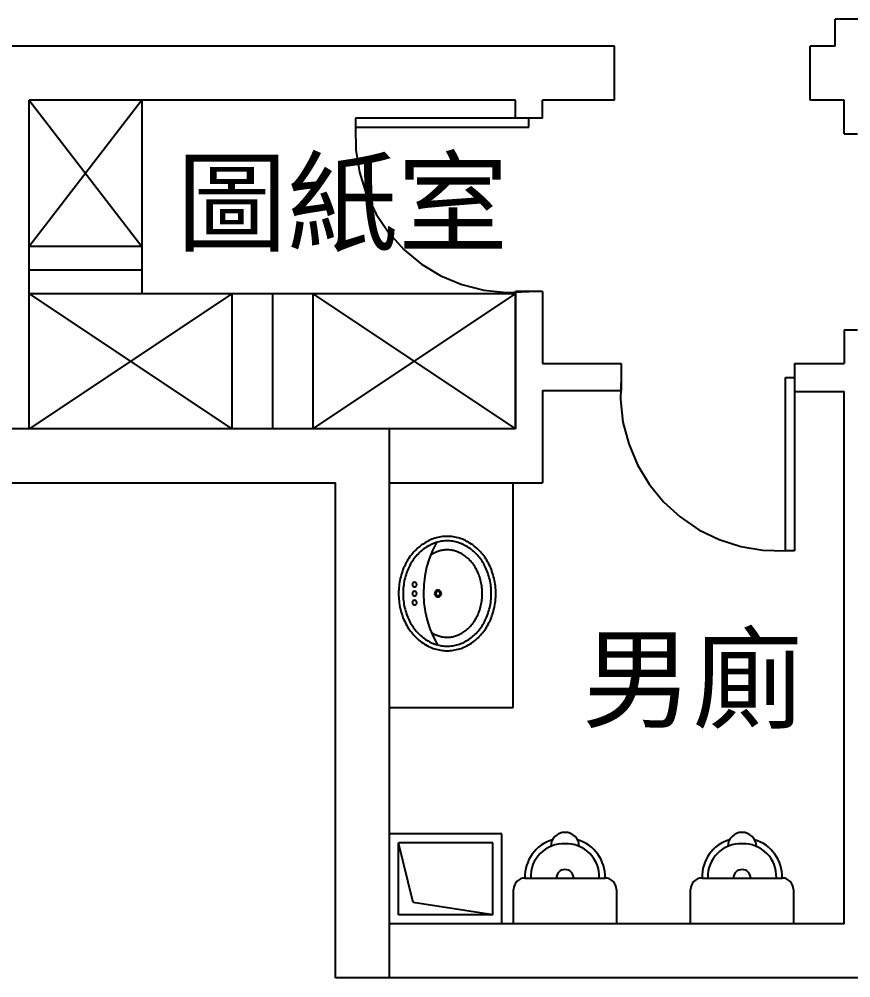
# Model space of a CAD drawing. Header units: centimetres. Extents: x 1966 to 8787, y 7398 to 12383.
# Drawn here: x 7423 to 7792.5, y 10942.5 to 11368.5 of the extents above; entities that cross this region are included whole.
import ezdxf

# ---------------------------------------------------------------- set-up
doc = ezdxf.new("R2010")
doc.units = ezdxf.units.CM
doc.styles.get("Standard").update_dxf_attribs({"font": 'arial.ttf', "height": 10})

# ---------------------------------------------------------------- blocks, each defined once
blk = doc.blocks.new('洗臉盆01')
for p, q in [((0, 49.97), (55, 49.97)), ((0, -49.97), (0, 49.97)), ((55, -49.97), (55, 49.97)), ((21.52, 25.66), (20.84, 25.5)), ((22.2, 25.81), (21.52, 25.66)), ((22.89, 25.93), (22.2, 25.81)), ((23.58, 26.02), (22.89, 25.93)), ((24.27, 26.08), (23.58, 26.02)), ((24.97, 26.12), (24.27, 26.08)), ((25.67, 26.14), (24.97, 26.12)), ((26.36, 26.12), (25.67, 26.14)), ((27.06, 26.08), (26.36, 26.12)), ((27.75, 26.02), (27.06, 26.08)), ((28.45, 25.93), (27.75, 26.02)), ((29.13, 25.81), (28.45, 25.93)), ((29.82, 25.66), (29.13, 25.81)), ((30.49, 25.5), (29.82, 25.66)), ((13.1, 21.38), (12.52, 20.88)), ((13.7, 21.86), (13.1, 21.38)), ((14.31, 22.31), (13.7, 21.86)), ((14.94, 22.75), (14.31, 22.31)), ((15.58, 23.17), (14.94, 22.75)), ((16.23, 23.56), (15.58, 23.17)), ((16.63, 21.47), (16.05, 21.09)), ((16.9, 23.93), (16.23, 23.56)), ((17.23, 21.82), (16.63, 21.47)), ((17.58, 24.27), (16.9, 23.93)), ((17.84, 22.16), (17.23, 21.82)), ((18.21, 24.57), (17.58, 24.27)), ((18.46, 22.47), (17.84, 22.16)), ((18.86, 24.84), (18.21, 24.57)), ((19.02, 22.74), (18.46, 22.47)), ((19.51, 25.08), (18.86, 24.84)), ((19.59, 22.98), (19.02, 22.74)), ((20.88, 23.43), (19.11, 19.88)), ((20.17, 25.3), (19.51, 25.08)), ((20.18, 23.19), (19.59, 22.98)), ((20.84, 25.5), (20.17, 25.3)), ((20.77, 23.39), (20.18, 23.19)), ((20.88, 23.43), (20.77, 23.39)), ((21.36, 23.56), (20.88, 23.43)), ((21.97, 23.72), (21.36, 23.56)), ((22.58, 23.84), (21.97, 23.72)), ((23.19, 23.95), (22.58, 23.84)), ((23.8, 24.03), (23.19, 23.95)), ((24.42, 24.09), (23.8, 24.03)), ((25.04, 24.13), (24.42, 24.09)), ((25.67, 24.14), (25.04, 24.13)), ((26.29, 24.13), (25.67, 24.14)), ((26.91, 24.09), (26.29, 24.13)), ((27.53, 24.03), (26.91, 24.09)), ((28.14, 23.95), (27.53, 24.03)), ((28.76, 23.84), (28.14, 23.95)), ((29.37, 23.72), (28.76, 23.84)), ((29.97, 23.56), (29.37, 23.72)), ((30.57, 23.39), (29.97, 23.56)), ((31.16, 25.3), (30.49, 25.5)), ((31.16, 23.19), (30.57, 23.39)), ((31.82, 25.08), (31.16, 25.3)), ((31.74, 22.98), (31.16, 23.19)), ((32.31, 22.74), (31.74, 22.98)), ((32.48, 24.84), (31.82, 25.08)), ((32.88, 22.47), (32.31, 22.74)), ((33.12, 24.57), (32.48, 24.84)), ((33.49, 22.16), (32.88, 22.47)), ((33.75, 24.27), (33.12, 24.57)), ((34.1, 21.82), (33.49, 22.16)), ((34.43, 23.93), (33.75, 24.27)), ((34.7, 21.47), (34.1, 21.82)), ((35.1, 23.56), (34.43, 23.93)), ((35.28, 21.09), (34.7, 21.47)), ((35.76, 23.17), (35.1, 23.56)), ((36.4, 22.75), (35.76, 23.17)), ((37.02, 22.31), (36.4, 22.75)), ((37.63, 21.86), (37.02, 22.31)), ((38.23, 21.38), (37.63, 21.86)), ((38.81, 20.88), (38.23, 21.38)), ((9.42, 17.48), (8.96, 16.85)), ((9.9, 18.1), (9.42, 17.48)), ((10.39, 18.7), (9.9, 18.1)), ((10.9, 19.27), (10.39, 18.7)), ((11.42, 19.83), (10.9, 19.27)), ((11.96, 20.36), (11.42, 19.83)), ((11.92, 17.4), (11.46, 16.85)), ((12.38, 17.92), (11.92, 17.4)), ((12.52, 20.88), (11.96, 20.36)), ((12.85, 18.43), (12.38, 17.92)), ((13.35, 18.92), (12.85, 18.43)), ((13.86, 19.39), (13.35, 18.92)), ((14.38, 19.84), (13.86, 19.39)), ((14.92, 20.28), (14.38, 19.84)), ((15.48, 20.69), (14.92, 20.28)), ((16.05, 21.09), (15.48, 20.69)), ((19.11, 19.88), (17.66, 16.19)), ((18.38, 17.83), (18.22, 17.73)), ((18.54, 17.94), (18.38, 17.83)), ((18.7, 18.04), (18.54, 17.94)), ((18.86, 18.14), (18.7, 18.04)), ((19.03, 18.24), (18.86, 18.14)), ((19.19, 18.34), (19.03, 18.24)), ((19.36, 18.43), (19.19, 18.34)), ((19.53, 18.53), (19.36, 18.43)), ((19.7, 18.62), (19.53, 18.53)), ((19.87, 18.71), (19.7, 18.62)), ((20.04, 18.79), (19.87, 18.71)), ((20.21, 18.88), (20.04, 18.79)), ((20.64, 19.08), (20.21, 18.88)), ((21.07, 19.26), (20.64, 19.08)), ((21.51, 19.42), (21.07, 19.26)), ((21.96, 19.57), (21.51, 19.42)), ((22.41, 19.7), (21.96, 19.57)), ((22.87, 19.82), (22.41, 19.7)), ((23.33, 19.92), (22.87, 19.82)), ((23.79, 19.99), (23.33, 19.92)), ((24.26, 20.06), (23.79, 19.99)), ((24.73, 20.1), (24.26, 20.06)), ((25.2, 20.13), (24.73, 20.1)), ((25.67, 20.14), (25.2, 20.13)), ((26.14, 20.13), (25.67, 20.14)), ((26.61, 20.1), (26.14, 20.13)), ((27.08, 20.06), (26.61, 20.1)), ((27.54, 19.99), (27.08, 20.06)), ((28.01, 19.92), (27.54, 19.99)), ((28.47, 19.82), (28.01, 19.92)), ((28.92, 19.7), (28.47, 19.82)), ((29.38, 19.57), (28.92, 19.7)), ((29.82, 19.42), (29.38, 19.57)), ((30.26, 19.26), (29.82, 19.42)), ((30.7, 19.08), (30.26, 19.26)), ((31.12, 18.88), (30.7, 19.08)), ((31.62, 18.63), (31.12, 18.88)), ((32.11, 18.36), (31.62, 18.63)), ((32.59, 18.07), (32.11, 18.36)), ((33.05, 17.77), (32.59, 18.07)), ((33.51, 17.45), (33.05, 17.77)), ((33.96, 17.12), (33.51, 17.45)), ((34.39, 16.77), (33.96, 17.12)), ((35.85, 20.69), (35.28, 21.09)), ((36.41, 20.28), (35.85, 20.69)), ((36.95, 19.84), (36.41, 20.28)), ((37.48, 19.39), (36.95, 19.84)), ((37.99, 18.92), (37.48, 19.39)), ((38.48, 18.43), (37.99, 18.92)), ((38.96, 17.92), (38.48, 18.43)), ((39.37, 20.36), (38.81, 20.88)), ((39.42, 17.4), (38.96, 17.92)), ((39.91, 19.83), (39.37, 20.36)), ((39.87, 16.85), (39.42, 17.4)), ((40.44, 19.27), (39.91, 19.83)), ((40.94, 18.7), (40.44, 19.27)), ((41.44, 18.1), (40.94, 18.7)), ((41.91, 17.48), (41.44, 18.1)), ((42.37, 16.85), (41.91, 17.48)), ((6.64, 12.8), (6.32, 12.09)), ((6.97, 13.5), (6.64, 12.8)), ((7.33, 14.2), (6.97, 13.5)), ((7.71, 14.88), (7.33, 14.2)), ((8.1, 15.55), (7.71, 14.88)), ((8.52, 16.21), (8.1, 15.55)), ((8.96, 16.85), (8.52, 16.21)), ((9.09, 13.25), (8.76, 12.62)), ((9.44, 13.88), (9.09, 13.25)), ((9.81, 14.5), (9.44, 13.88)), ((10.19, 15.11), (9.81, 14.5)), ((10.6, 15.7), (10.19, 15.11)), ((11.02, 16.28), (10.6, 15.7)), ((11.46, 16.85), (11.02, 16.28)), ((17.66, 16.19), (16.52, 12.39)), ((34.81, 16.4), (34.39, 16.77)), ((35.22, 16.03), (34.81, 16.4)), ((35.62, 15.63), (35.22, 16.03)), ((36, 15.23), (35.62, 15.63)), ((36.37, 14.81), (36, 15.23)), ((36.75, 14.35), (36.37, 14.81)), ((37.11, 13.88), (36.75, 14.35)), ((37.46, 13.4), (37.11, 13.88)), ((37.8, 12.9), (37.46, 13.4)), ((38.12, 12.4), (37.8, 12.9)), ((40.31, 16.28), (39.87, 16.85)), ((40.74, 15.7), (40.31, 16.28)), ((41.14, 15.11), (40.74, 15.7)), ((41.53, 14.5), (41.14, 15.11)), ((41.89, 13.88), (41.53, 14.5)), ((42.24, 13.25), (41.89, 13.88)), ((42.57, 12.62), (42.24, 13.25)), ((42.81, 16.21), (42.37, 16.85)), ((43.23, 15.55), (42.81, 16.21)), ((43.63, 14.88), (43.23, 15.55)), ((44, 14.2), (43.63, 14.88)), ((44.36, 13.5), (44, 14.2)), ((44.7, 12.8), (44.36, 13.5)), ((45.01, 12.09), (44.7, 12.8)), ((5.25, 9.03), (5.02, 8.22)), ((5.49, 9.84), (5.25, 9.03)), ((5.76, 10.64), (5.49, 9.84)), ((6.03, 11.37), (5.76, 10.64)), ((6.32, 12.09), (6.03, 11.37)), ((7.4, 9.23), (7.17, 8.48)), ((7.65, 9.97), (7.4, 9.23)), ((7.89, 10.64), (7.65, 9.97)), ((8.16, 11.31), (7.89, 10.64)), ((8.45, 11.97), (8.16, 11.31)), ((8.76, 12.62), (8.45, 11.97)), ((16.52, 12.39), (15.72, 8.5)), ((38.43, 11.89), (38.12, 12.4)), ((38.71, 11.37), (38.43, 11.89)), ((38.99, 10.84), (38.71, 11.37)), ((39.24, 10.3), (38.99, 10.84)), ((39.48, 9.75), (39.24, 10.3)), ((39.71, 9.2), (39.48, 9.75)), ((39.91, 8.64), (39.71, 9.2)), ((40.13, 8.01), (39.91, 8.64)), ((42.88, 11.97), (42.57, 12.62)), ((43.17, 11.31), (42.88, 11.97)), ((43.44, 10.64), (43.17, 11.31)), ((43.69, 9.97), (43.44, 10.64)), ((43.94, 9.23), (43.69, 9.97)), ((44.17, 8.48), (43.94, 9.23)), ((45.3, 11.37), (45.01, 12.09)), ((45.57, 10.64), (45.3, 11.37)), ((45.84, 9.84), (45.57, 10.64)), ((46.09, 9.03), (45.84, 9.84)), ((46.31, 8.22), (46.09, 9.03)), ((4.36, 4.93), (4.26, 4.09)), ((4.49, 5.76), (4.36, 4.93)), ((4.65, 6.58), (4.49, 5.76)), ((4.82, 7.41), (4.65, 6.58)), ((5.02, 8.22), (4.82, 7.41)), ((6.34, 4.65), (6.24, 3.87)), ((6.46, 5.42), (6.34, 4.65)), ((6.61, 6.19), (6.46, 5.42)), ((6.77, 6.96), (6.61, 6.19)), ((6.96, 7.72), (6.77, 6.96)), ((7.17, 8.48), (6.96, 7.72)), ((10.2, 5), (10.17, 4.74)), ((10.17, 4.74), (10.2, 4.48)), ((10.3, 5.24), (10.2, 5)), ((10.2, 4.48), (10.3, 4.24)), ((10.46, 5.45), (10.3, 5.24)), ((10.67, 5.61), (10.46, 5.45)), ((10.91, 5.71), (10.67, 5.61)), ((11.17, 5.74), (10.91, 5.71)), ((11.43, 5.71), (11.17, 5.74)), ((11.67, 5.61), (11.43, 5.71)), ((11.87, 5.45), (11.67, 5.61)), ((12.03, 5.24), (11.87, 5.45)), ((12.13, 5), (12.03, 5.24)), ((12.03, 4.24), (12.13, 4.48)), ((12.17, 4.74), (12.13, 5)), ((12.13, 4.48), (12.17, 4.74)), ((15.25, 4.56), (15.12, 0.6)), ((15.72, 8.5), (15.25, 4.56)), ((40.33, 7.36), (40.13, 8.01)), ((40.5, 6.72), (40.33, 7.36)), ((40.66, 6.06), (40.5, 6.72)), ((40.8, 5.41), (40.66, 6.06)), ((40.93, 4.75), (40.8, 5.41)), ((41.03, 4.08), (40.93, 4.75)), ((44.37, 7.72), (44.17, 8.48)), ((44.56, 6.96), (44.37, 7.72)), ((44.73, 6.19), (44.56, 6.96)), ((44.87, 5.42), (44.73, 6.19)), ((44.99, 4.65), (44.87, 5.42)), ((45.09, 3.87), (44.99, 4.65)), ((46.51, 7.41), (46.31, 8.22)), ((46.69, 6.58), (46.51, 7.41)), ((46.84, 5.76), (46.69, 6.58)), ((46.97, 4.93), (46.84, 5.76)), ((47.08, 4.09), (46.97, 4.93)), ((4.08, 1.58), (4.07, 0.74)), ((4.07, 0.74), (4.08, -0.1)), ((4.11, 2.42), (4.08, 1.58)), ((4.17, 3.26), (4.11, 2.42)), ((4.26, 4.09), (4.17, 3.26)), ((6.08, 1.52), (6.07, 0.74)), ((6.07, 0.74), (6.08, -0.05)), ((6.11, 2.3), (6.08, 1.52)), ((6.17, 3.09), (6.11, 2.3)), ((6.24, 3.87), (6.17, 3.09)), ((10.2, 1), (10.17, 0.74)), ((10.17, 0.74), (10.2, 0.48)), ((10.3, 1.24), (10.2, 1)), ((10.2, 0.48), (10.3, 0.24)), ((10.3, 4.24), (10.46, 4.03)), ((10.46, 1.44), (10.3, 1.24)), ((10.3, 0.24), (10.46, 0.03)), ((10.46, 4.03), (10.67, 3.87)), ((10.67, 1.6), (10.46, 1.44)), ((10.46, 0.03), (10.67, -0.13)), ((10.67, 3.87), (10.91, 3.77)), ((10.91, 1.7), (10.67, 1.6)), ((10.91, 3.77), (11.17, 3.74)), ((11.17, 1.74), (10.91, 1.7)), ((11.17, 3.74), (11.43, 3.77)), ((11.43, 1.7), (11.17, 1.74)), ((11.43, 3.77), (11.67, 3.87)), ((11.67, 1.6), (11.43, 1.7)), ((11.67, 3.87), (11.87, 4.03)), ((11.87, 1.44), (11.67, 1.6)), ((11.67, -0.13), (11.87, 0.03)), ((11.87, 4.03), (12.03, 4.24)), ((12.03, 1.24), (11.87, 1.44)), ((11.87, 0.03), (12.03, 0.24)), ((12.13, 1), (12.03, 1.24)), ((12.03, 0.24), (12.13, 0.48)), ((12.17, 0.74), (12.13, 1)), ((12.13, 0.48), (12.17, 0.74)), ((15.12, 0.6), (15.33, -3.36)), ((20.12, 1.12), (20.07, 0.74)), ((20.07, 0.74), (20.12, 0.35)), ((20.27, 1.49), (20.12, 1.12)), ((20.12, 0.35), (20.27, -0.01)), ((20.51, 1.8), (20.27, 1.49)), ((20.82, 2.04), (20.51, 1.8)), ((20.6, 1), (20.57, 0.74)), ((20.57, 0.74), (20.6, 0.48)), ((20.7, 1.24), (20.6, 1)), ((20.6, 0.48), (20.7, 0.24)), ((20.86, 1.44), (20.7, 1.24)), ((20.7, 0.24), (20.86, 0.03)), ((21.18, 2.19), (20.82, 2.04)), ((21.07, 1.6), (20.86, 1.44)), ((20.86, 0.03), (21.07, -0.13)), ((21.31, 1.7), (21.07, 1.6)), ((21.57, 2.24), (21.18, 2.19)), ((21.57, 1.74), (21.31, 1.7)), ((21.95, 2.19), (21.57, 2.24)), ((21.83, 1.7), (21.57, 1.74)), ((22.07, 1.6), (21.83, 1.7)), ((22.32, 2.04), (21.95, 2.19)), ((22.27, 1.44), (22.07, 1.6)), ((22.07, -0.13), (22.27, 0.03)), ((22.43, 1.24), (22.27, 1.44)), ((22.27, 0.03), (22.43, 0.24)), ((22.63, 1.8), (22.32, 2.04)), ((22.53, 1), (22.43, 1.24)), ((22.43, 0.24), (22.53, 0.48)), ((22.57, 0.74), (22.53, 1)), ((22.53, 0.48), (22.57, 0.74)), ((22.87, 1.49), (22.63, 1.8)), ((23.02, 1.12), (22.87, 1.49)), ((22.87, -0.01), (23.02, 0.35)), ((23.07, 0.74), (23.02, 1.12)), ((23.02, 0.35), (23.07, 0.74)), ((41.11, 3.42), (41.03, 4.08)), ((41.18, 2.75), (41.11, 3.42)), ((41.23, 2.08), (41.18, 2.75)), ((41.26, 1.41), (41.23, 2.08)), ((41.23, -0.61), (41.26, 0.07)), ((41.27, 0.74), (41.26, 1.41)), ((41.26, 0.07), (41.27, 0.74)), ((45.17, 3.09), (45.09, 3.87)), ((45.22, 2.3), (45.17, 3.09)), ((45.26, 1.52), (45.22, 2.3)), ((45.27, 0.74), (45.26, 1.52)), ((45.26, -0.05), (45.27, 0.74)), ((47.16, 3.26), (47.08, 4.09)), ((47.22, 2.42), (47.16, 3.26)), ((47.25, 1.58), (47.22, 2.42)), ((47.27, 0.74), (47.25, 1.58)), ((47.25, -0.1), (47.27, 0.74)), ((4.08, -0.1), (4.11, -0.94)), ((4.11, -0.94), (4.17, -1.78)), ((4.17, -1.78), (4.26, -2.62)), ((4.26, -2.62), (4.36, -3.45)), ((4.36, -3.45), (4.49, -4.28)), ((6.08, -0.05), (6.11, -0.83)), ((6.11, -0.83), (6.17, -1.61)), ((6.17, -1.61), (6.24, -2.39)), ((6.24, -2.39), (6.34, -3.17)), ((6.34, -3.17), (6.46, -3.95)), ((6.46, -3.95), (6.61, -4.72)), ((10.2, -3.01), (10.17, -3.27)), ((10.17, -3.27), (10.2, -3.53)), ((10.3, -2.77), (10.2, -3.01)), ((10.2, -3.53), (10.3, -3.77)), ((10.46, -2.56), (10.3, -2.77)), ((10.3, -3.77), (10.46, -3.97)), ((10.67, -2.4), (10.46, -2.56)), ((10.46, -3.97), (10.67, -4.13)), ((10.67, -0.13), (10.91, -0.23)), ((10.91, -2.3), (10.67, -2.4)), ((10.67, -4.13), (10.91, -4.23)), ((10.91, -0.23), (11.17, -0.26)), ((11.17, -2.27), (10.91, -2.3)), ((10.91, -4.23), (11.17, -4.27)), ((11.17, -0.26), (11.43, -0.23)), ((11.43, -2.3), (11.17, -2.27)), ((11.17, -4.27), (11.43, -4.23)), ((11.43, -0.23), (11.67, -0.13)), ((11.67, -2.4), (11.43, -2.3)), ((11.43, -4.23), (11.67, -4.13)), ((11.87, -2.56), (11.67, -2.4)), ((11.67, -4.13), (11.87, -3.97)), ((12.03, -2.77), (11.87, -2.56)), ((11.87, -3.97), (12.03, -3.77)), ((12.13, -3.01), (12.03, -2.77)), ((12.03, -3.77), (12.13, -3.53)), ((12.17, -3.27), (12.13, -3.01)), ((12.13, -3.53), (12.17, -3.27)), ((15.33, -3.36), (15.89, -7.29)), ((20.27, -0.01), (20.51, -0.32)), ((20.51, -0.32), (20.82, -0.56)), ((20.82, -0.56), (21.18, -0.71)), ((21.07, -0.13), (21.31, -0.23)), ((21.18, -0.71), (21.57, -0.76)), ((21.31, -0.23), (21.57, -0.26)), ((21.57, -0.26), (21.83, -0.23)), ((21.57, -0.76), (21.95, -0.71)), ((21.83, -0.23), (22.07, -0.13)), ((21.95, -0.71), (22.32, -0.56)), ((22.32, -0.56), (22.63, -0.32)), ((22.63, -0.32), (22.87, -0.01)), ((40.66, -4.59), (40.8, -3.93)), ((40.8, -3.93), (40.93, -3.27)), ((40.93, -3.27), (41.03, -2.61)), ((41.03, -2.61), (41.11, -1.94)), ((41.11, -1.94), (41.18, -1.28)), ((41.18, -1.28), (41.23, -0.61)), ((44.73, -4.72), (44.87, -3.95)), ((44.87, -3.95), (44.99, -3.17)), ((44.99, -3.17), (45.09, -2.39)), ((45.09, -2.39), (45.17, -1.61)), ((45.17, -1.61), (45.22, -0.83)), ((45.22, -0.83), (45.26, -0.05)), ((46.84, -4.28), (46.97, -3.45)), ((46.97, -3.45), (47.08, -2.62)), ((47.08, -2.62), (47.16, -1.78)), ((47.16, -1.78), (47.22, -0.94)), ((47.22, -0.94), (47.25, -0.1)), ((4.49, -4.28), (4.65, -5.11)), ((4.65, -5.11), (4.82, -5.93)), ((4.82, -5.93), (5.02, -6.75)), ((5.02, -6.75), (5.25, -7.56)), ((5.25, -7.56), (5.49, -8.36)), ((5.49, -8.36), (5.76, -9.16)), ((6.61, -4.72), (6.77, -5.49)), ((6.77, -5.49), (6.96, -6.25)), ((6.96, -6.25), (7.17, -7)), ((7.17, -7), (7.4, -7.75)), ((7.4, -7.75), (7.65, -8.5)), ((7.65, -8.5), (7.89, -9.17)), ((15.89, -7.29), (16.78, -11.15)), ((39.24, -8.83), (39.48, -8.28)), ((39.48, -8.28), (39.71, -7.73)), ((39.71, -7.73), (39.91, -7.17)), ((39.91, -7.17), (40.13, -6.53)), ((40.13, -6.53), (40.33, -5.89)), ((40.33, -5.89), (40.5, -5.24)), ((40.5, -5.24), (40.66, -4.59)), ((43.44, -9.17), (43.69, -8.5)), ((43.69, -8.5), (43.94, -7.75)), ((43.94, -7.75), (44.17, -7)), ((44.17, -7), (44.37, -6.25)), ((44.37, -6.25), (44.56, -5.49)), ((44.56, -5.49), (44.73, -4.72)), ((45.57, -9.16), (45.84, -8.36)), ((45.84, -8.36), (46.09, -7.56)), ((46.09, -7.56), (46.31, -6.75)), ((46.31, -6.75), (46.51, -5.93)), ((46.51, -5.93), (46.69, -5.11)), ((46.69, -5.11), (46.84, -4.28)), ((5.76, -9.16), (6.03, -9.89)), ((6.03, -9.89), (6.32, -10.62)), ((6.32, -10.62), (6.64, -11.33)), ((6.64, -11.33), (6.97, -12.03)), ((6.97, -12.03), (7.33, -12.72)), ((7.33, -12.72), (7.71, -13.41)), ((7.89, -9.17), (8.16, -9.84)), ((8.16, -9.84), (8.45, -10.49)), ((8.45, -10.49), (8.76, -11.14)), ((8.76, -11.14), (9.09, -11.78)), ((9.09, -11.78), (9.44, -12.41)), ((9.44, -12.41), (9.81, -13.03)), ((16.78, -11.15), (17.99, -14.93)), ((36.75, -12.88), (37.11, -12.41)), ((37.11, -12.41), (37.46, -11.92)), ((37.46, -11.92), (37.8, -11.43)), ((37.8, -11.43), (38.12, -10.93)), ((38.12, -10.93), (38.43, -10.42)), ((38.43, -10.42), (38.71, -9.89)), ((38.71, -9.89), (38.99, -9.36)), ((38.99, -9.36), (39.24, -8.83)), ((41.53, -13.03), (41.89, -12.41)), ((41.89, -12.41), (42.24, -11.78)), ((42.24, -11.78), (42.57, -11.14)), ((42.57, -11.14), (42.88, -10.49)), ((42.88, -10.49), (43.17, -9.84)), ((43.17, -9.84), (43.44, -9.17)), ((43.63, -13.41), (44, -12.72)), ((44, -12.72), (44.36, -12.03)), ((44.36, -12.03), (44.7, -11.33)), ((44.7, -11.33), (45.01, -10.62)), ((45.01, -10.62), (45.3, -9.89)), ((45.3, -9.89), (45.57, -9.16)), ((7.71, -13.41), (8.1, -14.08)), ((8.1, -14.08), (8.52, -14.73)), ((8.52, -14.73), (8.96, -15.38)), ((8.96, -15.38), (9.42, -16.01)), ((9.42, -16.01), (9.9, -16.62)), ((9.81, -13.03), (10.19, -13.63)), ((9.9, -16.62), (10.39, -17.22)), ((10.19, -13.63), (10.6, -14.23)), ((10.6, -14.23), (11.02, -14.81)), ((11.02, -14.81), (11.46, -15.37)), ((11.46, -15.37), (11.92, -15.93)), ((11.92, -15.93), (12.38, -16.45)), ((12.38, -16.45), (12.85, -16.95)), ((12.85, -16.95), (13.35, -17.44)), ((17.99, -14.93), (19.53, -18.58)), ((18.62, -16.51), (18.74, -16.6)), ((18.74, -16.6), (18.87, -16.68)), ((18.87, -16.68), (19, -16.75)), ((19, -16.75), (19.14, -16.83)), ((19.14, -16.83), (19.27, -16.91)), ((19.27, -16.91), (19.4, -16.98)), ((19.4, -16.98), (19.53, -17.06)), ((31.62, -17.15), (32.11, -16.88)), ((32.11, -16.88), (32.59, -16.6)), ((32.59, -16.6), (33.05, -16.29)), ((33.05, -16.29), (33.51, -15.98)), ((33.51, -15.98), (33.96, -15.64)), ((33.96, -15.64), (34.39, -15.29)), ((34.39, -15.29), (34.81, -14.93)), ((34.81, -14.93), (35.22, -14.55)), ((35.22, -14.55), (35.62, -14.16)), ((35.62, -14.16), (36, -13.75)), ((36, -13.75), (36.37, -13.34)), ((36.37, -13.34), (36.75, -12.88)), ((37.99, -17.44), (38.48, -16.95)), ((38.48, -16.95), (38.96, -16.45)), ((38.96, -16.45), (39.42, -15.93)), ((39.42, -15.93), (39.87, -15.37)), ((39.87, -15.37), (40.31, -14.81)), ((40.31, -14.81), (40.74, -14.23)), ((40.74, -14.23), (41.14, -13.63)), ((40.94, -17.22), (41.44, -16.62)), ((41.14, -13.63), (41.53, -13.03)), ((41.44, -16.62), (41.91, -16.01)), ((41.91, -16.01), (42.37, -15.38)), ((42.37, -15.38), (42.81, -14.73)), ((42.81, -14.73), (43.23, -14.08)), ((43.23, -14.08), (43.63, -13.41)), ((10.39, -17.22), (10.9, -17.8)), ((10.9, -17.8), (11.42, -18.35)), ((11.42, -18.35), (11.96, -18.89)), ((11.96, -18.89), (12.52, -19.41)), ((12.52, -19.41), (13.1, -19.91)), ((13.1, -19.91), (13.7, -20.38)), ((13.35, -17.44), (13.86, -17.91)), ((13.7, -20.38), (14.31, -20.84)), ((13.86, -17.91), (14.38, -18.37)), ((14.31, -20.84), (14.94, -21.28)), ((14.38, -18.37), (14.92, -18.8)), ((14.92, -18.8), (15.48, -19.22)), ((14.94, -21.28), (15.58, -21.69)), ((15.48, -19.22), (16.05, -19.62)), ((16.05, -19.62), (16.63, -19.99)), ((16.63, -19.99), (17.23, -20.35)), ((17.23, -20.35), (17.84, -20.69)), ((17.84, -20.69), (18.46, -21)), ((18.46, -21), (19.02, -21.26)), ((19.02, -21.26), (19.59, -21.5)), ((19.53, -17.06), (19.67, -17.13)), ((19.53, -18.58), (21.38, -22.09)), ((19.67, -17.13), (19.8, -17.2)), ((19.8, -17.2), (19.94, -17.27)), ((19.94, -17.27), (20.07, -17.34)), ((20.07, -17.34), (20.21, -17.4)), ((20.21, -17.4), (20.64, -17.6)), ((20.64, -17.6), (21.07, -17.78)), ((21.07, -17.78), (21.51, -17.95)), ((21.51, -17.95), (21.96, -18.1)), ((21.96, -18.1), (22.41, -18.23)), ((22.41, -18.23), (22.87, -18.34)), ((22.87, -18.34), (23.33, -18.44)), ((23.33, -18.44), (23.79, -18.52)), ((23.79, -18.52), (24.26, -18.58)), ((24.26, -18.58), (24.73, -18.63)), ((24.73, -18.63), (25.2, -18.65)), ((25.2, -18.65), (25.67, -18.66)), ((25.67, -18.66), (26.14, -18.65)), ((26.14, -18.65), (26.61, -18.63)), ((26.61, -18.63), (27.08, -18.58)), ((27.08, -18.58), (27.54, -18.52)), ((27.54, -18.52), (28.01, -18.44)), ((28.01, -18.44), (28.47, -18.34)), ((28.47, -18.34), (28.92, -18.23)), ((28.92, -18.23), (29.38, -18.1)), ((29.38, -18.1), (29.82, -17.95)), ((29.82, -17.95), (30.26, -17.78)), ((30.26, -17.78), (30.7, -17.6)), ((30.7, -17.6), (31.12, -17.4)), ((31.12, -17.4), (31.62, -17.15)), ((31.74, -21.5), (32.31, -21.26)), ((32.31, -21.26), (32.88, -21)), ((32.88, -21), (33.49, -20.69)), ((33.49, -20.69), (34.1, -20.35)), ((34.1, -20.35), (34.7, -19.99)), ((34.7, -19.99), (35.28, -19.62)), ((35.28, -19.62), (35.85, -19.22)), ((35.76, -21.69), (36.4, -21.28)), ((35.85, -19.22), (36.41, -18.8)), ((36.4, -21.28), (37.02, -20.84)), ((36.41, -18.8), (36.95, -18.37)), ((36.95, -18.37), (37.48, -17.91)), ((37.02, -20.84), (37.63, -20.38)), ((37.48, -17.91), (37.99, -17.44)), ((37.63, -20.38), (38.23, -19.91)), ((38.23, -19.91), (38.81, -19.41)), ((38.81, -19.41), (39.37, -18.89)), ((39.37, -18.89), (39.91, -18.35)), ((39.91, -18.35), (40.44, -17.8)), ((40.44, -17.8), (40.94, -17.22)), ((15.58, -21.69), (16.23, -22.08)), ((16.23, -22.08), (16.9, -22.45)), ((16.9, -22.45), (17.58, -22.8)), ((17.58, -22.8), (18.21, -23.09)), ((18.21, -23.09), (18.86, -23.36)), ((18.86, -23.36), (19.51, -23.61)), ((19.51, -23.61), (20.17, -23.83)), ((19.59, -21.5), (20.18, -21.72)), ((20.17, -23.83), (20.84, -24.02)), ((20.18, -21.72), (20.77, -21.92)), ((20.77, -21.92), (21.36, -22.09)), ((20.84, -24.02), (21.52, -24.19)), ((21.36, -22.09), (21.38, -22.09)), ((21.38, -22.09), (21.97, -22.24)), ((21.52, -24.19), (22.2, -24.33)), ((21.97, -22.24), (22.58, -22.37)), ((22.2, -24.33), (22.89, -24.45)), ((22.58, -22.37), (23.19, -22.48)), ((22.89, -24.45), (23.58, -24.54)), ((23.19, -22.48), (23.8, -22.56)), ((23.58, -24.54), (24.27, -24.61)), ((23.8, -22.56), (24.42, -22.62)), ((24.27, -24.61), (24.97, -24.65)), ((24.42, -22.62), (25.04, -22.65)), ((24.97, -24.65), (25.67, -24.66)), ((25.04, -22.65), (25.67, -22.66)), ((25.67, -22.66), (26.29, -22.65)), ((25.67, -24.66), (26.36, -24.65)), ((26.29, -22.65), (26.91, -22.62)), ((26.36, -24.65), (27.06, -24.61)), ((26.91, -22.62), (27.53, -22.56)), ((27.06, -24.61), (27.75, -24.54)), ((27.53, -22.56), (28.14, -22.48)), ((27.75, -24.54), (28.45, -24.45)), ((28.14, -22.48), (28.76, -22.37)), ((28.45, -24.45), (29.13, -24.33)), ((28.76, -22.37), (29.37, -22.24)), ((29.13, -24.33), (29.82, -24.19)), ((29.37, -22.24), (29.97, -22.09)), ((29.82, -24.19), (30.49, -24.02)), ((29.97, -22.09), (30.57, -21.92)), ((30.49, -24.02), (31.16, -23.83)), ((30.57, -21.92), (31.16, -21.72)), ((31.16, -21.72), (31.74, -21.5)), ((31.16, -23.83), (31.82, -23.61)), ((31.82, -23.61), (32.48, -23.36)), ((32.48, -23.36), (33.12, -23.09)), ((33.12, -23.09), (33.75, -22.8)), ((33.75, -22.8), (34.43, -22.45)), ((34.43, -22.45), (35.1, -22.08)), ((35.1, -22.08), (35.76, -21.69)), ((0, -49.97), (55, -49.97))]:
    blk.add_line(p, q)
blk = doc.blocks.new('小便斗')
for p, q in [((0, 22.86), (15.24, 22.86)), ((0, -22.86), (0, 22.86)), ((20.32, 17.78), (20.32, 3.81)), ((20.32, 3.81), (20.32, -3.81)), ((20.32, -3.81), (20.32, -17.78)), ((15.24, -22.86), (0, -22.86))]:
    blk.add_line(p, q)
for centre, radius, start, end in [((15.24, 17.78), 5.08, 0, 90), ((20.955, 0.635), 17.157, 16.60688, 92.1211), ((20.955, 0.635), 14.617, 357.8789, 92.1211), ((34.29, 0), 6.35, 271.07073, 88.92927), ((20.32, 0), 3.81, 270, 90), ((20.955, -0.635), 14.617, 267.8789, 2.1211), ((20.955, -0.635), 17.157, 267.8789, 343.39312), ((15.24, -17.78), 5.08, 270, 0)]:
    blk.add_arc(centre, radius, start, end)

msp = doc.modelspace()

# ---------------------------------------------------------------- linework, layer by layer
for p, q in [((7809.51, 11368.49), (7785.51, 11368.49)), ((7785.51, 11356.49), (7785.51, 11368.49)), ((7687.51, 11356.49), (7415.51, 11356.49)), ((7687.51, 11332.49), (7687.51, 11356.49)), ((7785.51, 11356.49), (7774.51, 11356.49)), ((7774.51, 11332.49), (7774.51, 11356.49)), ((7427.51, 11186.49), (7427.51, 11332.49)), ((7643.51, 11332.49), (7427.51, 11332.49)), ((7427.51, 11332.49), (7477.51, 11267.49)), ((7477.51, 11332.49), (7427.51, 11267.49)), ((7477.51, 11332.49), (7477.51, 11246.49)), ((7643.51, 11324.49), (7643.51, 11332.49)), ((7655.51, 11324.49), (7655.51, 11332.49)), ((7687.51, 11332.49), (7655.51, 11332.49)), ((7789.51, 11332.49), (7774.51, 11332.49)), ((7789.51, 11317.49), (7789.51, 11332.49)), ((7572.51, 11324.49), (7572.51, 11320.49)), ((7643.51, 11324.49), (7572.51, 11324.49)), ((7655.51, 11324.49), (7643.51, 11324.49)), ((7649.51, 11324.49), (7643.51, 11324.49)), ((7649.51, 11320.49), (7649.51, 11324.49)), ((7572.51, 11320.49), (7649.51, 11320.49)), ((7572.51, 11320.49), (7572.63, 11310.43)), ((7789.51, 11317.49), (7795.51, 11317.49)), ((7572.63, 11310.43), (7574.21, 11300.49)), ((7574.21, 11300.49), (7577.22, 11290.89)), ((7577.22, 11290.89), (7581.58, 11281.82)), ((7581.58, 11281.82), (7587.21, 11273.48)), ((7587.21, 11273.48), (7593.99, 11266.04)), ((7477.51, 11267.49), (7427.51, 11267.49)), ((7593.99, 11266.04), (7601.78, 11259.67)), ((7601.78, 11259.67), (7610.41, 11254.49)), ((7477.51, 11256.99), (7427.51, 11256.99)), ((7610.41, 11254.49), (7619.7, 11250.61)), ((7643.51, 11246.49), (7427.51, 11246.49)), ((7427.51, 11246.49), (7517.51, 11186.49)), ((7517.51, 11246.49), (7427.51, 11186.49)), ((7517.51, 11246.49), (7517.51, 11186.49)), ((7535.51, 11246.49), (7535.51, 11186.49)), ((7553.51, 11246.49), (7553.51, 11186.49)), ((7553.51, 11246.49), (7643.51, 11186.49)), ((7553.51, 11186.49), (7643.51, 11246.49)), ((7619.7, 11250.61), (7629.45, 11248.13)), ((7629.45, 11248.13), (7639.46, 11247.08)), ((7639.46, 11247.08), (7649.51, 11247.49)), ((7643.51, 11247.49), (7643.51, 11186.49)), ((7655.51, 11247.49), (7643.51, 11247.49)), ((7643.51, 11186.49), (7643.51, 11246.49)), ((7655.51, 11247.49), (7655.51, 11215.49)), ((7789.51, 11230.49), (7795.51, 11230.49)), ((7789.51, 11230.49), (7789.51, 11215.49)), ((7655.51, 11215.49), (7690.51, 11215.49)), ((7690.51, 11215.49), (7690.51, 11203.49)), ((7767.52, 11215.49), (7789.51, 11215.49)), ((7767.52, 11215.49), (7767.52, 11202.99)), ((7690.51, 11209.49), (7690.18, 11199.45)), ((7690.51, 11209.49), (7690.51, 11203.49)), ((7763.52, 11132.24), (7763.52, 11209.24)), ((7763.52, 11209.24), (7767.52, 11209.24)), ((7767.52, 11209.24), (7767.52, 11202.99)), ((7655.51, 11203.49), (7655.51, 11162.49)), ((7655.51, 11203.49), (7690.51, 11203.49)), ((7767.52, 11202.99), (7789.51, 11202.99)), ((7767.52, 11202.99), (7767.52, 11132.24)), ((7789.51, 10966.49), (7789.51, 11202.99)), ((7690.18, 11199.45), (7691.29, 11189.46)), ((7691.29, 11189.46), (7693.82, 11179.73)), ((7427.51, 11186.49), (7415.51, 11186.49)), ((7587.51, 11186.49), (7427.51, 11186.49)), ((7643.51, 11186.49), (7587.51, 11186.49)), ((7587.51, 11162.49), (7587.51, 11186.49)), ((7693.82, 11179.73), (7697.71, 11170.47)), ((7697.71, 11170.47), (7702.89, 11161.86)), ((7345.51, 11162.49), (7563.51, 11162.49)), ((7563.51, 10942.49), (7563.51, 11162.49)), ((7587.51, 11162.49), (7655.51, 11162.49)), ((7587.51, 11006.49), (7587.51, 11162.49)), ((7702.89, 11161.86), (7709.25, 11154.08)), ((7709.25, 11154.08), (7716.66, 11147.29)), ((7716.66, 11147.29), (7724.97, 11141.63)), ((7724.97, 11141.63), (7734, 11137.22)), ((7734, 11137.22), (7743.57, 11134.15)), ((7743.57, 11134.15), (7753.48, 11132.48)), ((7753.48, 11132.48), (7763.52, 11132.24)), ((7767.52, 11132.24), (7763.52, 11132.24)), ((7637.51, 11006.49), (7587.51, 11006.49)), ((7587.51, 10966.49), (7587.51, 11006.49)), ((7637.51, 10966.49), (7637.51, 11006.49)), ((7598.01, 10975.99), (7591.51, 11002.49)), ((7633.51, 11002.49), (7591.51, 11002.49)), ((7591.51, 10970.49), (7591.51, 11002.49)), ((7633.51, 10970.49), (7633.51, 11002.49)), ((7633.51, 10970.49), (7598.01, 10975.99)), ((7633.51, 10970.49), (7591.51, 10970.49)), ((7587.51, 10942.49), (7587.51, 10966.49)), ((7637.51, 10966.49), (7587.51, 10966.49)), ((7789.51, 10966.49), (7637.51, 10966.49)), ((7587.51, 10942.49), (7563.51, 10942.49)), ((8110.81, 10942.49), (7587.51, 10942.49))]:
    msp.add_line(p, q)

# ---------------------------------------------------------------- block references
msp.add_blockref('洗臉盆01', (7587.51, 11112.52))
at = {"rotation": 90}
for p in [(7665.52, 10966.49), (7744.19, 10966.49)]:
    msp.add_blockref('小便斗', p, dxfattribs=at)

# ---------------------------------------------------------------- texts
for s, p in [('圖紙室', (7492.99, 11269.06)), ('男廁', (7673.09, 11057.4))]:
    msp.add_text(s, height=36).set_placement(p)

doc.saveas('drawing.dxf')
